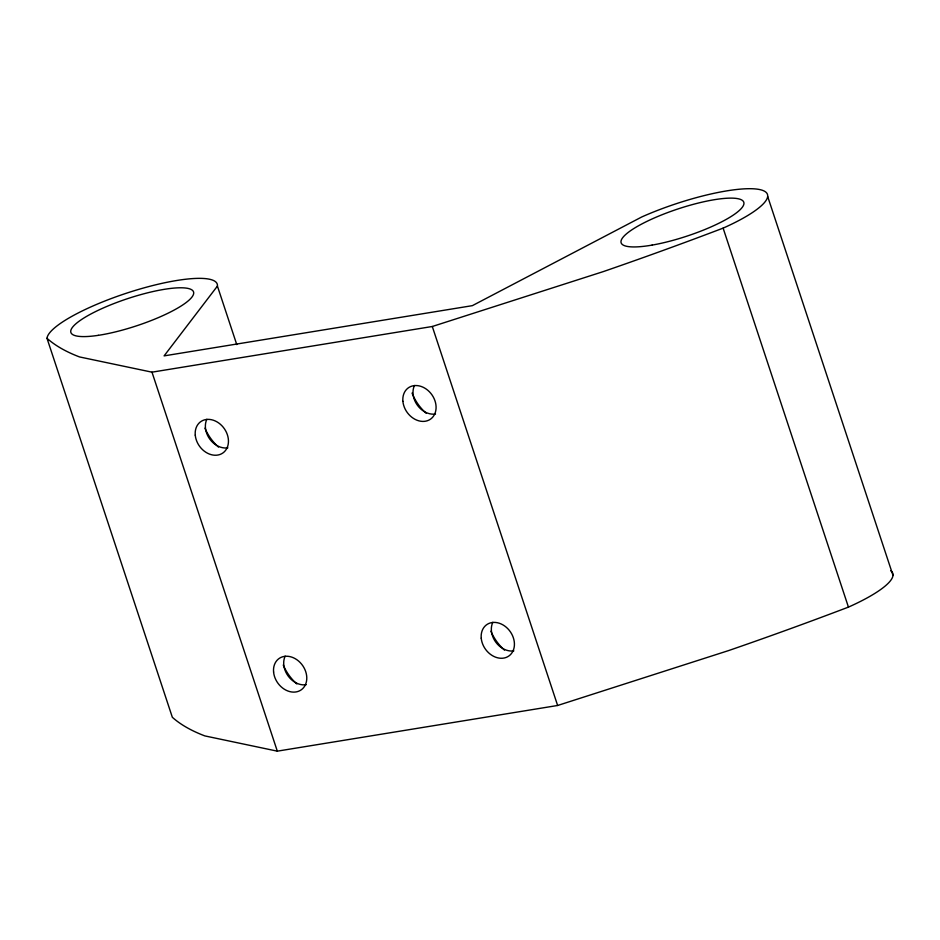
<?xml version="1.0" encoding="UTF-8"?>
<svg xmlns="http://www.w3.org/2000/svg" width="940" height="940" viewBox="0 0 940 940"><rect width="100%" height="100%" fill="white"/><g stroke="black" fill="none" stroke-linecap="round" stroke-linejoin="round"><path stroke-width="1.41" d="M217.422 286.089L164.101 355.884L472.362 305.653L641.797 216.94A89.547 19.834 -18.3 0 1 757.37 189.163A89.547 19.834 -18.3 0 1 723.118 228.126A919.191 203.639 -18.3 0 1 603.292 271.601L432.294 326.497L151.986 372.17L79.547 356.941A919.191 203.639 -18.3 0 1 47 338.294A89.547 19.834 -18.3 0 1 134.455 290.66A89.547 19.834 -18.3 0 1 217.422 286.089L236.774 344.604M47 338.294L172.337 717.279A919.191 203.639 -18.3 0 0 204.873 735.914L277.312 751.154L557.631 705.482L728.618 650.574A919.191 203.639 -18.3 0 0 848.444 607.111A89.547 19.834 -18.3 0 0 890.673 570.721M767.663 196.425L893 575.409M723.118 228.126L848.444 607.111M432.294 326.497L557.631 705.482M151.986 372.17L277.312 751.154M306.217 684.696A19.188 15.193 54.6 0 1 288.192 676.072A19.188 15.193 54.6 0 1 285.173 656.155M435.514 414A19.188 15.193 54.6 0 1 417.501 405.375A19.188 15.193 54.6 0 1 414.47 385.471M513.851 650.856A19.188 15.193 54.6 0 1 495.838 642.232A19.188 15.193 54.6 0 1 492.807 622.327M296.84 683.956A42.406 33.581 54.6 0 1 283.257 665.027M504.486 650.127A42.406 33.581 54.6 0 1 490.903 631.198M218.515 447.099A42.406 33.581 54.6 0 1 204.932 428.17M426.149 413.259A42.406 33.581 54.6 0 1 412.049 393.061M227.88 447.828A19.188 15.193 54.6 0 1 209.867 439.203A19.188 15.193 54.6 0 1 206.835 419.299M273.587 672.03A19.188 15.193 54.6 0 0 299.86 690.677A19.188 15.193 54.6 0 0 297.005 659.821A19.188 15.193 54.6 0 0 273.587 672.03M652.078 245.105A64.602 14.312 -18.3 0 0 743.951 203.193A64.602 14.312 -18.3 0 0 651.338 219.302A64.602 14.312 -18.3 0 0 652.078 245.105M481.233 638.189A19.188 15.193 54.6 0 0 507.494 656.837A19.188 15.193 54.6 0 0 504.651 625.981A19.188 15.193 54.6 0 0 481.233 638.189M402.896 401.333A19.188 15.193 54.6 0 0 429.157 419.98A19.188 15.193 54.6 0 0 426.314 389.125A19.188 15.193 54.6 0 0 402.896 401.333M98.336 335.333A64.602 14.312 -18.3 0 0 193.593 293.891A64.602 14.312 -18.3 0 0 104.692 307.356A64.602 14.312 -18.3 0 0 98.336 335.333M195.262 435.161A19.188 15.193 54.6 0 0 221.523 453.809A19.188 15.193 54.6 0 0 218.679 422.953A19.188 15.193 54.6 0 0 195.262 435.161"/></g></svg>
